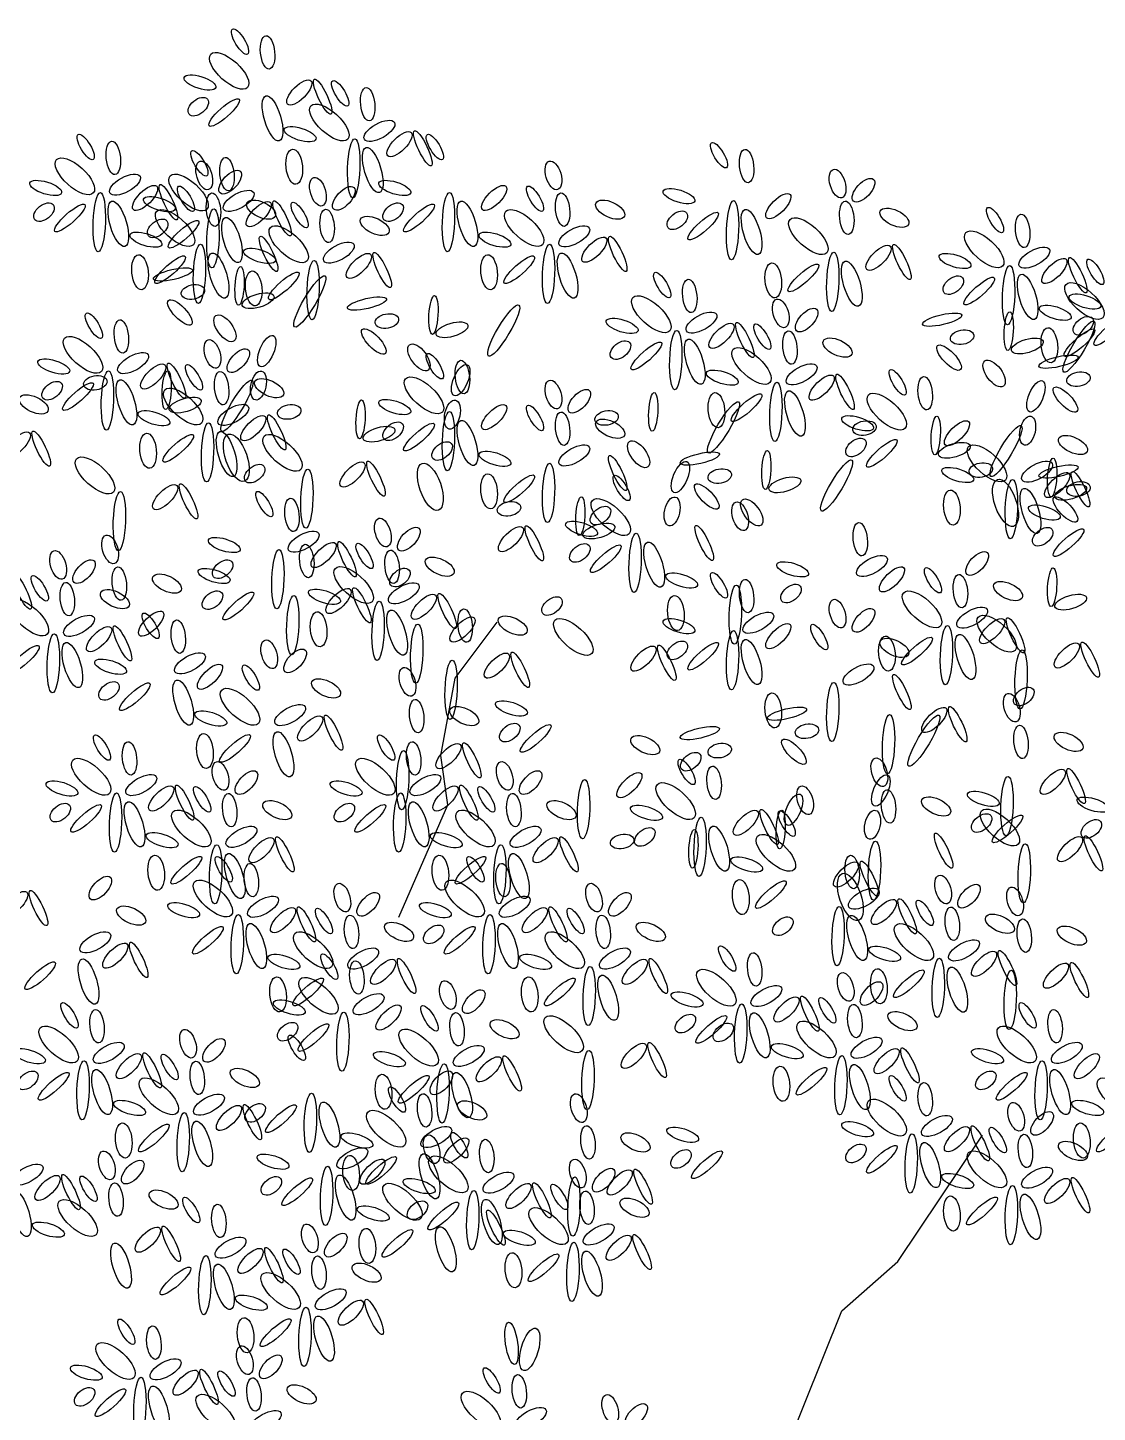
# Model space of a CAD drawing. Header units: millimetres. Extents: x -38686 to 870903, y -23218 to 232707.
# Drawn here: x 44350 to 45839, y 12632 to 14559 of the extents above; entities that cross this region are included whole.
import ezdxf

# ---------------------------------------------------------------- set-up
doc = ezdxf.new("R2010")
doc.units = ezdxf.units.MM
doc.header["$LTSCALE"] = 10
doc.layers.add('40 - Detail Outline', color=142, linetype='Continuous')

msp = doc.modelspace()

# ---------------------------------------------------------------- linework, layer by layer
at = {"layer": '40 - Detail Outline', "color": 250}
for points in [[(44866.718, 13320.953), (44935.22, 13477.45), (44925.434, 13545.918), (44945.006, 13653.51), (45003.721, 13731.758)], [(45101.581, 12411.313), (45297.301, 12499.343), (45404.947, 12577.591), (45483.235, 12773.213), (45561.522, 12841.68), (45678.954, 13017.74)]]:
    msp.add_lwpolyline(points, dxfattribs=at)
for centre, major_axis, ratio in [((44645.797, 14539.765), (-10.457, 17.42), 0.33333377), ((44684.14, 14524.668), (-2.324, 23.227), 0.42226374), ((44630.692, 14499.118), (-25.562, 23.227), 0.43068734), ((44590.025, 14482.859), (-22.077, 6.968), 0.36538082), ((44728.294, 14468.923), (16.267, 16.259), 0.40395977), ((44760.827, 14463.117), (-11.619, 24.388), 0.23152073), ((44785.228, 14467.762), (-10.457, 17.42), 0.33333377), ((44823.571, 14452.665), (-2.324, 23.227), 0.42226374), ((44587.701, 14449.18), (-12.781, -10.452), 0.60527555), ((44623.72, 14441.051), (20.915, 18.581), 0.24919164), ((44691.112, 14432.922), (-9.295, 31.356), 0.34975758), ((44770.123, 14427.115), (-25.562, 23.227), 0.43068734), ((44729.456, 14410.856), (-22.077, 6.968), 0.36538082), ((44839.838, 14415.502), (-20.915, -11.613), 0.43424884), ((44867.724, 14396.92), (16.267, 16.259), 0.40395977), ((44900.258, 14391.113), (-11.619, 24.388), 0.23152073), ((44431.094, 14392.937), (-10.457, 17.42), 0.33333377), ((44469.437, 14377.839), (-2.324, 23.227), 0.42226374), ((44804.056, 14363.346), (1.529, 41.232), 0.20500745), ((44917.001, 14392.937), (-10.457, 17.42), 0.33333377), ((45312.507, 14381.642), (-10.457, 17.42), 0.33333377), ((44415.989, 14352.29), (-25.562, 23.227), 0.43068734), ((44589.296, 14370.348), (-10.457, 17.42), 0.33333377), ((44627.64, 14355.25), (-2.324, 23.227), 0.42226374), ((44721.322, 14365.564), (-2.324, 24.388), 0.46691768), ((44830.543, 14360.919), (-9.295, 31.356), 0.34975758), ((45350.85, 14366.545), (-2.324, 23.227), 0.42226374), ((44574.191, 14329.701), (-25.562, 23.227), 0.43068734), ((44596.087, 14353.451), (-5.81, 19.743), 0.51100826), ((44632.107, 14344.16), (-13.943, -15.097), 0.48303608), ((45081.994, 14353.451), (-5.81, 19.743), 0.51100826), ((45477.5, 14342.156), (-5.81, 19.743), 0.51100826), ((44375.321, 14336.031), (-22.077, 6.968), 0.36538082), ((44485.704, 14340.676), (-20.915, -11.613), 0.43424884), ((44513.59, 14322.095), (16.267, 16.259), 0.40395977), ((44546.124, 14316.288), (-11.619, 24.388), 0.23152073), ((44570.525, 14320.933), (-10.457, 17.42), 0.33333377), ((44754.289, 14330.862), (-5.81, 19.743), 0.51100826), ((44790.309, 14321.571), (-13.943, -15.097), 0.48303608), ((44861.229, 14336.031), (-22.077, 6.968), 0.36538082), ((44999.498, 14322.095), (16.267, 16.259), 0.40395977), ((45056.432, 14320.933), (-10.457, 17.42), 0.33333377), ((45513.52, 14332.866), (-13.943, -15.097), 0.48303608), ((44449.922, 14288.521), (1.529, 41.232), 0.20500745), ((44533.524, 14313.442), (-22.077, 6.968), 0.36538082), ((44608.868, 14305.836), (-2.324, 23.227), 0.42226374), ((44643.907, 14318.087), (-20.915, -11.613), 0.43424884), ((44671.793, 14299.506), (16.267, 16.259), 0.40395977), ((44675.098, 14305.836), (-19.753, 9.291), 0.49064662), ((44704.327, 14293.699), (-11.619, 24.388), 0.23152073), ((44935.83, 14288.521), (1.529, 41.232), 0.20500745), ((45094.775, 14305.836), (-2.324, 23.227), 0.42226374), ((45161.005, 14305.836), (-19.753, 9.291), 0.49064662), ((45256.734, 14324.736), (-22.077, 6.968), 0.36538082), ((45395.003, 14310.8), (16.267, 16.259), 0.40395977), ((44372.998, 14302.352), (-12.781, -10.452), 0.60527555), ((44409.017, 14294.223), (20.915, 18.581), 0.24919164), ((44476.409, 14286.093), (-9.295, 31.356), 0.34975758), ((44555.42, 14280.286), (-25.562, 23.227), 0.43068734), ((44608.125, 14265.932), (1.529, 41.232), 0.20500745), ((44728.727, 14298.344), (-10.457, 17.42), 0.33333377), ((44767.071, 14283.247), (-2.324, 23.227), 0.42226374), ((44858.905, 14302.352), (-12.781, -10.452), 0.60527555), ((44894.924, 14294.223), (20.915, 18.581), 0.24919164), ((44962.316, 14286.093), (-9.295, 31.356), 0.34975758), ((45041.327, 14280.286), (-25.562, 23.227), 0.43068734), ((45254.411, 14291.057), (-12.781, -10.452), 0.60527555), ((45290.43, 14282.928), (20.915, 18.581), 0.24919164), ((45331.335, 14277.226), (1.529, 41.232), 0.20500745), ((45357.822, 14274.799), (-9.295, 31.356), 0.34975758), ((45490.281, 14294.541), (-2.324, 23.227), 0.42226374), ((45556.511, 14294.541), (-19.753, 9.291), 0.49064662), ((45696.712, 14291.286), (-10.457, 17.42), 0.33333377), ((44531.2, 14279.763), (-12.781, -10.452), 0.60527555), ((44567.22, 14271.634), (20.915, 18.581), 0.24919164), ((44634.611, 14263.504), (-9.295, 31.356), 0.34975758), ((44713.622, 14257.697), (-25.562, 23.227), 0.43068734), ((44833.3, 14283.247), (-19.753, 9.291), 0.49064662), ((45111.042, 14268.673), (-20.915, -11.613), 0.43424884), ((45436.833, 14268.992), (-25.562, 23.227), 0.43068734), ((45735.056, 14276.189), (-2.324, 23.227), 0.42226374), ((44514.752, 14264.028), (-22.077, 6.968), 0.36538082), ((44685.555, 14244.285), (-11.619, 24.388), 0.23152073), ((44783.337, 14246.084), (-20.915, -11.613), 0.43424884), ((45000.66, 14264.028), (-22.077, 6.968), 0.36538082), ((45138.928, 14250.092), (16.267, 16.259), 0.40395977), ((45171.462, 14244.285), (-11.619, 24.388), 0.23152073), ((45681.607, 14250.639), (-25.562, 23.227), 0.43068734), ((44506.619, 14218.735), (-2.324, 24.388), 0.46691768), ((44548.448, 14222.219), (20.915, 18.581), 0.24919164), ((44589.353, 14216.518), (1.529, 41.232), 0.20500745), ((44615.84, 14214.09), (-9.295, 31.356), 0.34975758), ((44672.955, 14241.439), (-22.077, 6.968), 0.36538082), ((44811.224, 14227.503), (16.267, 16.259), 0.40395977), ((44843.758, 14221.696), (-11.619, 24.388), 0.23152073), ((44992.526, 14218.735), (-2.324, 24.388), 0.46691768), ((45034.355, 14222.219), (20.915, 18.581), 0.24919164), ((45075.26, 14216.518), (1.529, 41.232), 0.20500745), ((45101.747, 14214.09), (-9.295, 31.356), 0.34975758), ((45470.766, 14205.223), (1.529, 41.232), 0.20500745), ((45534.434, 14238.797), (16.267, 16.259), 0.40395977), ((45566.968, 14232.99), (-11.619, 24.388), 0.23152073), ((45640.94, 14234.38), (-22.077, 6.968), 0.36538082), ((45751.323, 14239.026), (-20.915, -11.613), 0.43424884), ((44552.564, 14215.619), (-27.257, -6.303), 0.24919164), ((44645.164, 14199.725), (-1.472, -26.974), 0.23152073), ((44747.556, 14193.929), (1.529, 41.232), 0.20500745), ((45388.032, 14207.441), (-2.324, 24.388), 0.46691768), ((45429.861, 14210.925), (20.915, 18.581), 0.24919164), ((45497.253, 14202.795), (-9.295, 31.356), 0.34975758), ((45715.541, 14186.87), (1.529, 41.232), 0.20500745), ((45779.209, 14220.444), (16.267, 16.259), 0.40395977), ((45811.743, 14214.638), (-11.619, 24.388), 0.23152073), ((45836.143, 14219.283), (-10.457, 17.42), 0.33333377), ((44664.821, 14196.146), (-2.324, 24.388), 0.46691768), ((44706.65, 14199.63), (20.915, 18.581), 0.24919164), ((44742.92, 14178.056), (-21.079, -35.469), 0.20500745), ((45233.406, 14200.93), (-10.457, 17.42), 0.33333377), ((45271.749, 14185.833), (-2.324, 23.227), 0.42226374), ((45638.616, 14200.701), (-12.781, -10.452), 0.60527555), ((45674.636, 14192.572), (20.915, 18.581), 0.24919164), ((45742.028, 14184.443), (-9.295, 31.356), 0.34975758), ((45821.038, 14178.636), (-25.562, 23.227), 0.43068734), ((44580.298, 14191.24), (16.225, 3.059), 0.60527555), ((44670.949, 14179.054), (-22.065, -6.489), 0.40395977), ((44822.441, 14175.157), (-27.257, -6.303), 0.24919164), ((44915.04, 14159.264), (-1.472, -26.974), 0.23152073), ((45218.301, 14160.283), (-25.562, 23.227), 0.43068734), ((45821.743, 14177.908), (-22.077, 6.968), 0.36538082), ((44562.137, 14162.782), (16.048, -16.685), 0.36538082), ((45012.797, 14137.595), (-21.079, -35.469), 0.20500745), ((45288.016, 14148.67), (-20.915, -11.613), 0.43424884), ((45398.399, 14161.444), (-5.81, 19.743), 0.51100826), ((45434.419, 14152.154), (-13.943, -15.097), 0.48303608), ((45780.371, 14162.377), (-22.077, 6.968), 0.36538082), ((44442.394, 14144.458), (-10.457, 17.42), 0.33333377), ((44480.738, 14129.36), (-2.324, 23.227), 0.42226374), ((44624.883, 14140.678), (12.896, -17.612), 0.49064662), ((44850.175, 14150.778), (16.225, 3.059), 0.60527555), ((44940.826, 14138.593), (-22.065, -6.489), 0.40395977), ((45177.633, 14144.024), (-22.077, 6.968), 0.36538082), ((45315.902, 14130.088), (16.267, 16.259), 0.40395977), ((45348.436, 14124.282), (-11.619, 24.388), 0.23152073), ((45372.837, 14128.927), (-10.457, 17.42), 0.33333377), ((45623.075, 14152.679), (-27.257, -6.303), 0.24919164), ((45715.675, 14136.786), (-1.472, -26.974), 0.23152073), ((45813.431, 14115.116), (-21.079, -35.469), 0.20500745), ((45819.419, 14144.229), (-12.781, -10.452), 0.60527555), ((45855.439, 14136.1), (20.915, 18.581), 0.24919164), ((44427.289, 14103.811), (-25.562, 23.227), 0.43068734), ((44683.032, 14108.976), (-9.078, -21.505), 0.42226374), ((44832.013, 14122.321), (16.048, -16.685), 0.36538082), ((45252.234, 14096.514), (1.529, 41.232), 0.20500745), ((45278.721, 14094.087), (-9.295, 31.356), 0.34975758), ((45411.18, 14113.829), (-2.324, 23.227), 0.42226374), ((45477.41, 14113.829), (-19.753, 9.291), 0.49064662), ((45650.809, 14128.3), (16.225, 3.059), 0.60527555), ((45741.46, 14116.114), (-22.065, -6.489), 0.40395977), ((45772.238, 14117.085), (-2.324, 24.388), 0.46691768), ((45814.067, 14120.569), (20.915, 18.581), 0.24919164), ((44497.004, 14092.197), (-20.915, -11.613), 0.43424884), ((44607.387, 14104.972), (-5.81, 19.743), 0.51100826), ((44643.407, 14095.681), (-13.943, -15.097), 0.48303608), ((44894.759, 14100.217), (12.896, -17.612), 0.49064662), ((44917.001, 14087.985), (-10.457, 17.42), 0.33333377), ((45175.309, 14110.345), (-12.781, -10.452), 0.60527555), ((45211.329, 14102.216), (20.915, 18.581), 0.24919164), ((45357.732, 14088.28), (-25.562, 23.227), 0.43068734), ((45632.648, 14099.842), (16.048, -16.685), 0.36538082), ((44386.622, 14087.552), (-22.077, 6.968), 0.36538082), ((44524.891, 14073.616), (16.267, 16.259), 0.40395977), ((44557.425, 14067.809), (-11.619, 24.388), 0.23152073), ((44581.825, 14072.454), (-10.457, 17.42), 0.33333377), ((44952.909, 14068.515), (-9.078, -21.505), 0.42226374), ((44955.344, 14072.888), (-2.324, 23.227), 0.42226374), ((45427.447, 14076.667), (-20.915, -11.613), 0.43424884), ((45695.394, 14077.738), (12.896, -17.612), 0.49064662), ((45785.001, 14094.235), (-27.257, -6.303), 0.24919164), ((44444.433, 14064.729), (16.225, 3.059), 0.60527555), ((44461.223, 14040.042), (1.529, 41.232), 0.20500745), ((44487.709, 14037.614), (-9.295, 31.356), 0.34975758), ((44543.677, 14054.473), (-1.472, -26.974), 0.23152073), ((44620.168, 14057.357), (-2.324, 23.227), 0.42226374), ((44641.433, 14032.803), (-21.079, -35.469), 0.20500745), ((44671.462, 14061.052), (-4.349, -20.115), 0.51100826), ((44686.398, 14057.357), (-19.753, 9.291), 0.49064662), ((44901.896, 14047.338), (-25.562, 23.227), 0.43068734), ((45081.994, 14048.499), (-5.81, 19.743), 0.51100826), ((45317.064, 14072.021), (-22.077, 6.968), 0.36538082), ((45455.333, 14058.085), (16.267, 16.259), 0.40395977), ((45487.867, 14052.278), (-11.619, 24.388), 0.23152073), ((45561.11, 14065.396), (-10.457, 17.42), 0.33333377), ((45599.454, 14050.299), (-2.324, 23.227), 0.42226374), ((45753.543, 14046.036), (-9.078, -21.505), 0.42226374), ((45812.735, 14069.856), (16.225, 3.059), 0.60527555), ((44358.693, 14034.768), (-19.753, 9.291), 0.49064662), ((44384.298, 14053.873), (-12.781, -10.452), 0.60527555), ((44420.317, 14045.744), (20.915, 18.581), 0.24919164), ((44566.72, 14031.807), (-25.562, 23.227), 0.43068734), ((45118.014, 14039.209), (-13.943, -15.097), 0.48303608), ((45220.901, 14024.393), (-1.472, -26.974), 0.23152073), ((45308.931, 14026.729), (-2.324, 24.388), 0.46691768), ((45350.76, 14030.213), (20.915, 18.581), 0.24919164), ((45391.665, 14024.511), (1.529, 41.232), 0.20500745), ((45418.152, 14022.083), (-9.295, 31.356), 0.34975758), ((45546.005, 14024.749), (-25.562, 23.227), 0.43068734), ((45794.574, 14041.398), (16.048, -16.685), 0.36538082), ((44569.462, 14033.802), (-22.065, -6.489), 0.40395977), ((44636.435, 14020.194), (-20.915, -11.613), 0.43424884), ((44714.31, 14024.268), (16.225, 3.059), 0.60527555), ((44813.554, 14014.011), (-1.472, -26.974), 0.23152073), ((44861.229, 14031.079), (-22.077, 6.968), 0.36538082), ((44941.339, 14020.591), (-4.349, -20.115), 0.51100826), ((44999.498, 14017.143), (16.267, 16.259), 0.40395977), ((45056.432, 14015.982), (-10.457, 17.42), 0.33333377), ((45318.657, 14002.724), (-21.079, -35.469), 0.20500745), ((44526.053, 14015.549), (-22.077, 6.968), 0.36538082), ((44664.322, 14001.613), (16.267, 16.259), 0.40395977), ((44696.855, 13995.806), (-11.619, 24.388), 0.23152073), ((44858.905, 13997.4), (-12.781, -10.452), 0.60527555), ((44935.83, 13983.569), (1.529, 41.232), 0.20500745), ((44962.316, 13981.142), (-9.295, 31.356), 0.34975758), ((45094.775, 14000.884), (-2.324, 23.227), 0.42226374), ((45161.005, 14000.884), (-19.753, 9.291), 0.49064662), ((45156.035, 14015.908), (16.225, 3.059), 0.60527555), ((45505.338, 14008.49), (-22.077, 6.968), 0.36538082), ((45514.944, 14001.79), (16.225, 3.059), 0.60527555), ((45614.188, 13991.533), (-1.472, -26.974), 0.23152073), ((45643.607, 13994.554), (16.267, 16.259), 0.40395977), ((45741.973, 13998.113), (-4.349, -20.115), 0.51100826), ((44336.617, 13979.024), (16.267, 16.259), 0.40395977), ((44369.151, 13973.217), (-11.619, 24.388), 0.23152073), ((44517.919, 13970.256), (-2.324, 24.388), 0.46691768), ((44559.748, 13973.74), (20.915, 18.581), 0.24919164), ((44600.653, 13968.039), (1.529, 41.232), 0.20500745), ((44627.14, 13965.611), (-9.295, 31.356), 0.34975758), ((44640.703, 13960.572), (11.326, -32.629), 0.43068734), ((44704.876, 13967.364), (-25.562, 23.227), 0.43068734), ((44839.339, 13993.34), (-22.065, -6.489), 0.40395977), ((44894.924, 13989.271), (20.915, 18.581), 0.24919164), ((45711.944, 13969.864), (-21.079, -35.469), 0.20500745), ((45805.115, 13978.295), (-19.753, 9.291), 0.49064662), ((44927.057, 13969.862), (-12.781, -10.452), 0.60527555), ((45111.042, 13963.722), (-20.915, -11.613), 0.43424884), ((45200.62, 13965.346), (12.896, -17.612), 0.49064662), ((45503.014, 13974.811), (-12.781, -10.452), 0.60527555), ((45539.034, 13966.682), (20.915, 18.581), 0.24919164), ((45639.973, 13970.862), (-22.065, -6.489), 0.40395977), ((45685.436, 13952.746), (-25.562, 23.227), 0.43068734), ((44443.995, 13935.894), (-25.562, 23.227), 0.43068734), ((44802.477, 13937.169), (16.267, 16.259), 0.40395977), ((44835.011, 13931.362), (-11.619, 24.388), 0.23152073), ((44910.579, 13920.111), (11.326, -32.629), 0.43068734), ((45000.66, 13959.076), (-22.077, 6.968), 0.36538082), ((45171.462, 13939.333), (-11.619, 24.388), 0.23152073), ((45258.769, 13933.644), (-9.078, -21.505), 0.42226374), ((45285.729, 13959.364), (-27.257, -6.303), 0.24919164), ((45378.329, 13943.471), (-1.472, -26.974), 0.23152073), ((45476.085, 13921.802), (-21.079, -35.469), 0.20500745), ((45676.87, 13943.346), (16.225, 3.059), 0.60527555), ((45755.152, 13941.133), (-20.915, -11.613), 0.43424884), ((45776.114, 13933.089), (-1.472, -26.974), 0.23152073), ((44666.176, 13938.392), (-12.781, -10.452), 0.60527555), ((44738.809, 13903.595), (1.529, 41.232), 0.20500745), ((44992.526, 13913.784), (-2.324, 24.388), 0.46691768), ((45034.355, 13917.268), (20.915, 18.581), 0.24919164), ((45075.26, 13911.566), (1.529, 41.232), 0.20500745), ((45176.905, 13918.568), (-10.457, 17.42), 0.33333377), ((45313.463, 13934.985), (16.225, 3.059), 0.60527555), ((45404.114, 13922.8), (-22.065, -6.489), 0.40395977), ((45644.769, 13936.487), (-22.077, 6.968), 0.36538082), ((45785.001, 13941.382), (-27.257, -6.303), 0.24919164), ((45783.038, 13922.551), (16.267, 16.259), 0.40395977), ((45815.572, 13916.744), (-11.619, 24.388), 0.23152073), ((44541.597, 13905.699), (16.267, 16.259), 0.40395977), ((44574.131, 13899.893), (-11.619, 24.388), 0.23152073), ((44679.697, 13895.979), (-10.457, 17.42), 0.33333377), ((45295.302, 13906.528), (16.048, -16.685), 0.36538082), ((45636.636, 13891.195), (-2.324, 24.388), 0.46691768), ((45711.214, 13897.632), (11.326, -32.629), 0.43068734), ((45719.37, 13888.977), (1.529, 41.232), 0.20500745), ((45745.856, 13886.549), (-9.295, 31.356), 0.34975758), ((45801.899, 13912.418), (-22.065, -6.489), 0.40395977), ((45812.735, 13917.003), (16.225, 3.059), 0.60527555), ((44477.929, 13872.125), (1.529, 41.232), 0.20500745), ((44718.041, 13880.881), (-2.324, 23.227), 0.42226374), ((45020.17, 13889.397), (16.225, 3.059), 0.60527555), ((45119.414, 13879.141), (-1.472, -26.974), 0.23152073), ((45161.8, 13877.921), (-25.562, 23.227), 0.43068734), ((45247.199, 13885.72), (-4.349, -20.115), 0.51100826), ((45341.898, 13879.082), (-5.81, 19.743), 0.51100826), ((45358.048, 13884.424), (12.896, -17.612), 0.49064662), ((45765.242, 13884.251), (-22.077, 6.968), 0.36538082), ((45794.574, 13888.545), (16.048, -16.685), 0.36538082), ((44844.691, 13856.493), (-5.81, 19.743), 0.51100826), ((45147.456, 13879.948), (-12.781, -10.452), 0.60527555), ((44734.308, 13843.718), (-20.915, -11.613), 0.43424884), ((44880.71, 13847.202), (-13.943, -15.097), 0.48303608), ((45022.877, 13847.255), (16.267, 16.259), 0.40395977), ((45055.411, 13841.449), (-11.619, 24.388), 0.23152073), ((45121.132, 13861.662), (-22.077, 6.968), 0.36538082), ((45145.199, 13858.47), (-22.065, -6.489), 0.40395977), ((45291.935, 13841.919), (-11.619, 24.388), 0.23152073), ((45509.053, 13846.998), (-2.324, 23.227), 0.42226374), ((45762.918, 13850.572), (-12.781, -10.452), 0.60527555), ((45798.938, 13842.443), (20.915, 18.581), 0.24919164), ((44465.085, 13832.949), (-5.81, 19.743), 0.51100826), ((44623.925, 13839.073), (-22.077, 6.968), 0.36538082), ((44738.747, 13816.804), (-2.324, 23.227), 0.42226374), ((44762.194, 13825.137), (16.267, 16.259), 0.40395977), ((44794.728, 13819.33), (-11.619, 24.388), 0.23152073), ((44819.128, 13823.975), (-10.457, 17.42), 0.33333377), ((45118.809, 13827.983), (-12.781, -10.452), 0.60527555), ((45154.828, 13819.854), (20.915, 18.581), 0.24919164), ((45195.733, 13814.152), (1.529, 41.232), 0.20500745), ((45222.22, 13811.724), (-9.295, 31.356), 0.34975758), ((44392.684, 13811.315), (-5.81, 19.743), 0.51100826), ((44428.704, 13802.024), (-13.943, -15.097), 0.48303608), ((44621.601, 13805.394), (-12.781, -10.452), 0.60527555), ((44698.526, 13791.563), (1.529, 41.232), 0.20500745), ((44857.472, 13808.878), (-2.324, 23.227), 0.42226374), ((44923.702, 13808.878), (-19.753, 9.291), 0.49064662), ((45525.32, 13809.835), (-20.915, -11.613), 0.43424884), ((45671.722, 13813.319), (-13.943, -15.097), 0.48303608), ((44342.721, 13774.152), (-11.619, 24.388), 0.23152073), ((44477.866, 13785.334), (-2.324, 23.227), 0.42226374), ((44544.096, 13785.334), (-19.753, 9.291), 0.49064662), ((44609.767, 13795.961), (-22.077, 6.968), 0.36538082), ((44804.023, 13783.328), (-25.562, 23.227), 0.43068734), ((44868.324, 13793.752), (-12.781, -10.452), 0.60527555), ((45260.563, 13789.659), (-22.077, 6.968), 0.36538082), ((45312.507, 13783.034), (-10.457, 17.42), 0.33333377), ((45414.937, 13805.189), (-22.077, 6.968), 0.36538082), ((45553.206, 13791.253), (16.267, 16.259), 0.40395977), ((45610.14, 13790.092), (-10.457, 17.42), 0.33333377), ((45776.114, 13780.236), (-1.472, -26.974), 0.23152073), ((44367.122, 13778.797), (-10.457, 17.42), 0.33333377), ((44405.465, 13763.7), (-2.324, 23.227), 0.42226374), ((44782.9, 13761.059), (16.267, 16.259), 0.40395977), ((44815.434, 13755.253), (-11.619, 24.388), 0.23152073), ((44873.739, 13771.715), (-20.915, -11.613), 0.43424884), ((45335.164, 13742.149), (1.529, 41.232), 0.20500745), ((45350.85, 13767.936), (-2.324, 23.227), 0.42226374), ((45412.613, 13771.51), (-12.781, -10.452), 0.60527555), ((45648.484, 13774.994), (-2.324, 23.227), 0.42226374), ((45714.713, 13774.994), (-19.753, 9.291), 0.49064662), ((44352.017, 13738.15), (-25.562, 23.227), 0.43068734), ((44471.695, 13763.7), (-19.753, 9.291), 0.49064662), ((44607.443, 13762.282), (-12.781, -10.452), 0.60527555), ((44643.463, 13754.153), (20.915, 18.581), 0.24919164), ((44719.232, 13727.486), (1.529, 41.232), 0.20500745), ((44763.356, 13767.07), (-22.077, 6.968), 0.36538082), ((44837.957, 13719.56), (1.529, 41.232), 0.20500745), ((44901.625, 13753.134), (16.267, 16.259), 0.40395977), ((44934.159, 13747.327), (-11.619, 24.388), 0.23152073), ((45079.987, 13754.069), (-12.781, -10.452), 0.60527555), ((45252.43, 13744.366), (-2.324, 24.388), 0.46691768), ((45477.5, 13743.548), (-5.81, 19.743), 0.51100826), ((45595.035, 13749.445), (-25.562, 23.227), 0.43068734), ((45801.899, 13759.564), (-22.065, -6.489), 0.40395977), ((44421.732, 13726.537), (-20.915, -11.613), 0.43424884), ((44522.019, 13729.59), (16.267, 16.259), 0.40395977), ((44521.495, 13726.561), (-10.457, 17.42), 0.33333377), ((44755.223, 13721.777), (-2.324, 24.388), 0.46691768), ((44864.443, 13717.132), (-9.295, 31.356), 0.34975758), ((44955.408, 13721.376), (16.267, 16.259), 0.40395977), ((44959.146, 13726.89), (-2.324, 23.227), 0.42226374), ((45025.376, 13726.89), (-19.753, 9.291), 0.49064662), ((45367.117, 13730.773), (-20.915, -11.613), 0.43424884), ((45513.52, 13734.257), (-13.943, -15.097), 0.48303608), ((45664.75, 13737.831), (-20.915, -11.613), 0.43424884), ((45698.922, 13715.605), (-25.562, 23.227), 0.43068734), ((44449.618, 13707.956), (16.267, 16.259), 0.40395977), ((44482.152, 13702.149), (-11.619, 24.388), 0.23152073), ((44559.839, 13711.464), (-2.324, 23.227), 0.42226374), ((44891.74, 13687.802), (1.529, 41.232), 0.20500745), ((45109.691, 13711.11), (-25.562, 23.227), 0.43068734), ((45256.734, 13726.128), (-22.077, 6.968), 0.36538082), ((45395.003, 13712.192), (16.267, 16.259), 0.40395977), ((45451.938, 13711.03), (-10.457, 17.42), 0.33333377), ((45628.969, 13685.676), (1.529, 41.232), 0.20500745), ((45692.637, 13719.25), (16.267, 16.259), 0.40395977), ((45725.171, 13713.443), (-11.619, 24.388), 0.23152073), ((44385.95, 13674.382), (1.529, 41.232), 0.20500745), ((44412.437, 13671.954), (-9.295, 31.356), 0.34975758), ((44686.488, 13687.075), (-5.81, 19.743), 0.51100826), ((45254.411, 13692.449), (-12.781, -10.452), 0.60527555), ((45290.43, 13684.32), (20.915, 18.581), 0.24919164), ((45331.335, 13678.618), (1.529, 41.232), 0.20500745), ((45357.822, 13676.19), (-9.295, 31.356), 0.34975758), ((45546.234, 13687.894), (-2.324, 24.388), 0.46691768), ((45556.511, 13695.933), (-19.753, 9.291), 0.49064662), ((45588.063, 13691.378), (20.915, 18.581), 0.24919164), ((45655.455, 13683.248), (-9.295, 31.356), 0.34975758), ((45796.523, 13685.41), (16.267, 16.259), 0.40395977), ((45829.057, 13679.604), (-11.619, 24.388), 0.23152073), ((44345.045, 13680.083), (20.915, 18.581), 0.24919164), ((44576.106, 13674.301), (-20.915, -11.613), 0.43424884), ((44722.508, 13677.785), (-13.943, -15.097), 0.48303608), ((45003.299, 13671.146), (16.267, 16.259), 0.40395977), ((45035.833, 13665.339), (-11.619, 24.388), 0.23152073), ((45207.293, 13680.915), (16.267, 16.259), 0.40395977), ((45239.827, 13675.108), (-11.619, 24.388), 0.23152073), ((45732.855, 13651.837), (1.529, 41.232), 0.20500745), ((44465.723, 13669.655), (-22.077, 6.968), 0.36538082), ((44603.992, 13655.719), (16.267, 16.259), 0.40395977), ((44660.926, 13654.558), (-10.457, 17.42), 0.33333377), ((44878.896, 13648.626), (-5.81, 19.743), 0.51100826), ((44939.631, 13637.572), (1.529, 41.232), 0.20500745), ((45506.548, 13658.77), (-20.915, -11.613), 0.43424884), ((44463.399, 13635.976), (-12.781, -10.452), 0.60527555), ((44499.419, 13627.847), (20.915, 18.581), 0.24919164), ((44566.81, 13619.718), (-9.295, 31.356), 0.34975758), ((44765.499, 13639.46), (-19.753, 9.291), 0.49064662), ((45470.766, 13606.615), (1.529, 41.232), 0.20500745), ((45566.968, 13634.382), (-11.619, 24.388), 0.23152073), ((44645.821, 13613.911), (-25.562, 23.227), 0.43068734), ((45388.032, 13608.832), (-2.324, 24.388), 0.46691768), ((45720.012, 13612.66), (-5.81, 19.743), 0.51100826), ((45736.687, 13628.189), (-12.781, -10.452), 0.60527555), ((44605.154, 13597.652), (-22.077, 6.968), 0.36538082), ((44715.536, 13602.297), (-20.915, -11.613), 0.43424884), ((44891.677, 13601.011), (-2.324, 23.227), 0.42226374), ((44957.907, 13601.011), (-19.753, 9.291), 0.49064662), ((45023.578, 13611.638), (-22.077, 6.968), 0.36538082), ((45407.174, 13604.205), (-27.257, -6.303), 0.24919164), ((45612.108, 13595.497), (16.267, 16.259), 0.40395977), ((45644.642, 13589.69), (-11.619, 24.388), 0.23152073), ((44743.423, 13583.716), (16.267, 16.259), 0.40395977), ((44775.957, 13577.909), (-11.619, 24.388), 0.23152073), ((45021.254, 13577.959), (-12.781, -10.452), 0.60527555), ((45057.274, 13569.83), (20.915, 18.581), 0.24919164), ((45285.729, 13577.231), (-27.257, -6.303), 0.24919164), ((45434.908, 13579.826), (16.225, 3.059), 0.60527555), ((45548.44, 13561.923), (1.529, 41.232), 0.20500745), ((45597.53, 13566.642), (-21.079, -35.469), 0.20500745), ((45732.793, 13565.045), (-2.324, 23.227), 0.42226374), ((44453.694, 13557.144), (-10.457, 17.42), 0.33333377), ((44597.02, 13552.36), (-2.324, 24.388), 0.46691768), ((44638.849, 13555.844), (20.915, 18.581), 0.24919164), ((44706.241, 13547.714), (-9.295, 31.356), 0.34975758), ((44849.2, 13557.144), (-10.457, 17.42), 0.33333377), ((45209.792, 13560.549), (-19.753, 9.291), 0.49064662), ((45416.746, 13551.368), (16.048, -16.685), 0.36538082), ((45799.022, 13565.045), (-19.753, 9.291), 0.49064662), ((44492.038, 13542.046), (-2.324, 23.227), 0.42226374), ((44872.162, 13511.692), (1.529, 41.232), 0.20500745), ((44887.543, 13542.046), (-2.324, 23.227), 0.42226374), ((44935.83, 13545.266), (16.267, 16.259), 0.40395977), ((44968.364, 13539.46), (-11.619, 24.388), 0.23152073), ((45273.139, 13537.498), (-12.781, -10.452), 0.60527555), ((45313.463, 13552.852), (16.225, 3.059), 0.60527555), ((44438.589, 13516.497), (-25.562, 23.227), 0.43068734), ((44618.687, 13517.658), (-5.81, 19.743), 0.51100826), ((44834.095, 13516.497), (-25.562, 23.227), 0.43068734), ((45014.193, 13517.658), (-5.81, 19.743), 0.51100826), ((45267.306, 13523.26), (-10.457, 17.42), 0.33333377), ((45305.65, 13508.163), (-2.324, 23.227), 0.42226374), ((45535.596, 13522.746), (-5.81, 19.743), 0.51100826), ((45776.946, 13509.301), (16.267, 16.259), 0.40395977), ((45809.48, 13503.494), (-11.619, 24.388), 0.23152073), ((44397.922, 13500.238), (-22.077, 6.968), 0.36538082), ((44508.305, 13504.883), (-20.915, -11.613), 0.43424884), ((44654.707, 13508.367), (-13.943, -15.097), 0.48303608), ((44793.428, 13500.238), (-22.077, 6.968), 0.36538082), ((44903.81, 13504.883), (-20.915, -11.613), 0.43424884), ((45050.213, 13508.367), (-13.943, -15.097), 0.48303608), ((45124.047, 13471.231), (1.529, 41.232), 0.20500745), ((45187.715, 13504.805), (16.267, 16.259), 0.40395977), ((45252.201, 13482.613), (-25.562, 23.227), 0.43068734), ((45537.642, 13497.562), (-9.078, -21.505), 0.42226374), ((45713.278, 13475.727), (1.529, 41.232), 0.20500745), ((44472.523, 13452.728), (1.529, 41.232), 0.20500745), ((44536.191, 13486.302), (16.267, 16.259), 0.40395977), ((44568.725, 13480.495), (-11.619, 24.388), 0.23152073), ((44593.125, 13485.14), (-10.457, 17.42), 0.33333377), ((44631.469, 13470.043), (-2.324, 23.227), 0.42226374), ((44868.029, 13452.728), (1.529, 41.232), 0.20500745), ((44931.697, 13486.302), (16.267, 16.259), 0.40395977), ((44964.23, 13480.495), (-11.619, 24.388), 0.23152073), ((44988.631, 13485.14), (-10.457, 17.42), 0.33333377), ((45026.974, 13470.043), (-2.324, 23.227), 0.42226374), ((45416.197, 13470.588), (-9.078, -21.505), 0.42226374), ((45432.299, 13483.774), (-5.81, 19.743), 0.51100826), ((45548.377, 13475.131), (-2.324, 23.227), 0.42226374), ((45680.278, 13485.758), (-22.077, 6.968), 0.36538082), ((44395.598, 13466.559), (-12.781, -10.452), 0.60527555), ((44431.618, 13458.429), (20.915, 18.581), 0.24919164), ((44499.009, 13450.3), (-9.295, 31.356), 0.34975758), ((44578.02, 13444.493), (-25.562, 23.227), 0.43068734), ((44697.698, 13470.043), (-19.753, 9.291), 0.49064662), ((44791.104, 13466.559), (-12.781, -10.452), 0.60527555), ((44827.123, 13458.429), (20.915, 18.581), 0.24919164), ((44894.515, 13450.3), (-9.295, 31.356), 0.34975758), ((44973.526, 13444.493), (-25.562, 23.227), 0.43068734), ((45093.204, 13470.043), (-19.753, 9.291), 0.49064662), ((45211.534, 13466.354), (-22.077, 6.968), 0.36538082), ((45349.803, 13452.418), (16.267, 16.259), 0.40395977), ((45382.337, 13446.611), (-11.619, 24.388), 0.23152073), ((45614.607, 13475.131), (-19.753, 9.291), 0.49064662), ((45703.42, 13445.864), (-25.562, 23.227), 0.43068734), ((45833.043, 13477.649), (-22.077, 6.968), 0.36538082), ((45286.135, 13418.844), (1.529, 41.232), 0.20500745), ((45398.286, 13443.059), (-1.472, -26.974), 0.23152073), ((45406.737, 13451.257), (-10.457, 17.42), 0.33333377), ((45526.072, 13449.638), (-4.349, -20.115), 0.51100826), ((45677.954, 13452.08), (-12.781, -10.452), 0.60527555), ((45713.974, 13443.95), (20.915, 18.581), 0.24919164), ((45830.719, 13443.97), (-12.781, -10.452), 0.60527555), ((44537.353, 13428.235), (-22.077, 6.968), 0.36538082), ((44647.735, 13432.88), (-20.915, -11.613), 0.43424884), ((44675.622, 13414.298), (16.267, 16.259), 0.40395977), ((44708.156, 13408.492), (-11.619, 24.388), 0.23152073), ((44932.859, 13428.235), (-22.077, 6.968), 0.36538082), ((45043.241, 13432.88), (-20.915, -11.613), 0.43424884), ((45071.127, 13414.298), (16.267, 16.259), 0.40395977), ((45103.661, 13408.492), (-11.619, 24.388), 0.23152073), ((45177.598, 13426.341), (16.225, 3.059), 0.60527555), ((45209.21, 13432.675), (-12.781, -10.452), 0.60527555), ((45276.842, 13416.085), (-1.472, -26.974), 0.23152073), ((45312.621, 13416.417), (-9.295, 31.356), 0.34975758), ((45391.632, 13410.61), (-25.562, 23.227), 0.43068734), ((45625.064, 13413.58), (-11.619, 24.388), 0.23152073), ((45801.021, 13415.669), (16.267, 16.259), 0.40395977), ((45833.555, 13409.862), (-11.619, 24.388), 0.23152073), ((44611.954, 13380.725), (1.529, 41.232), 0.20500745), ((45007.459, 13380.725), (1.529, 41.232), 0.20500745), ((45528.862, 13385.813), (1.529, 41.232), 0.20500745), ((45737.353, 13382.095), (1.529, 41.232), 0.20500745), ((44529.219, 13382.942), (-2.324, 24.388), 0.46691768), ((44571.048, 13386.426), (20.915, 18.581), 0.24919164), ((44623.197, 13387.726), (-10.457, 17.42), 0.33333377), ((44638.44, 13378.297), (-9.295, 31.356), 0.34975758), ((44661.54, 13372.629), (-2.324, 23.227), 0.42226374), ((44924.725, 13382.942), (-2.324, 24.388), 0.46691768), ((44966.554, 13386.426), (20.915, 18.581), 0.24919164), ((44973.502, 13387.726), (-10.457, 17.42), 0.33333377), ((45011.845, 13372.629), (-2.324, 23.227), 0.42226374), ((45033.946, 13378.297), (-9.295, 31.356), 0.34975758), ((45350.965, 13394.351), (-22.077, 6.968), 0.36538082), ((45489.234, 13380.415), (16.267, 16.259), 0.40395977), ((45497.752, 13383.923), (-2.324, 23.227), 0.42226374), ((45521.768, 13374.608), (-11.619, 24.388), 0.23152073), ((44451.304, 13361.539), (-13.943, -15.097), 0.48303608), ((44608.092, 13347.079), (-25.562, 23.227), 0.43068734), ((44958.397, 13347.079), (-25.562, 23.227), 0.43068734), ((45495.312, 13349.158), (11.326, -32.629), 0.43068734), ((45624.402, 13359.535), (-5.81, 19.743), 0.51100826), ((44332.788, 13339.473), (16.267, 16.259), 0.40395977), ((44365.322, 13333.666), (-11.619, 24.388), 0.23152073), ((44788.19, 13348.24), (-5.81, 19.743), 0.51100826), ((44824.21, 13338.95), (-13.943, -15.097), 0.48303608), ((45138.495, 13348.24), (-5.81, 19.743), 0.51100826), ((45174.515, 13338.95), (-13.943, -15.097), 0.48303608), ((45342.831, 13349.059), (-2.324, 24.388), 0.46691768), ((45384.66, 13352.543), (20.915, 18.581), 0.24919164), ((45514.019, 13346.76), (-20.915, -11.613), 0.43424884), ((45660.422, 13350.244), (-13.943, -15.097), 0.48303608), ((45724.51, 13342.919), (-5.81, 19.743), 0.51100826), ((44494.295, 13323.214), (-19.753, 9.291), 0.49064662), ((44567.424, 13330.82), (-22.077, 6.968), 0.36538082), ((44677.807, 13335.466), (-20.915, -11.613), 0.43424884), ((44705.693, 13316.884), (16.267, 16.259), 0.40395977), ((44738.227, 13311.077), (-11.619, 24.388), 0.23152073), ((44917.729, 13330.82), (-22.077, 6.968), 0.36538082), ((45028.112, 13335.466), (-20.915, -11.613), 0.43424884), ((45055.998, 13316.884), (16.267, 16.259), 0.40395977), ((45088.532, 13311.077), (-11.619, 24.388), 0.23152073), ((45541.906, 13328.179), (16.267, 16.259), 0.40395977), ((45574.439, 13322.372), (-11.619, 24.388), 0.23152073), ((45598.84, 13327.017), (-10.457, 17.42), 0.33333377), ((44642.025, 13283.31), (1.529, 41.232), 0.20500745), ((44762.628, 13315.723), (-10.457, 17.42), 0.33333377), ((44800.971, 13300.625), (-2.324, 23.227), 0.42226374), ((44992.33, 13283.31), (1.529, 41.232), 0.20500745), ((45112.933, 13315.723), (-10.457, 17.42), 0.33333377), ((45151.276, 13300.625), (-2.324, 23.227), 0.42226374), ((45401.313, 13308.436), (-12.781, -10.452), 0.60527555), ((45478.238, 13294.605), (1.529, 41.232), 0.20500745), ((45504.724, 13292.177), (-9.295, 31.356), 0.34975758), ((45637.183, 13311.92), (-2.324, 23.227), 0.42226374), ((45703.413, 13311.92), (-19.753, 9.291), 0.49064662), ((45737.291, 13295.304), (-2.324, 23.227), 0.42226374), ((44444.332, 13286.051), (-20.915, -11.613), 0.43424884), ((44601.12, 13289.012), (20.915, 18.581), 0.24919164), ((44668.512, 13280.883), (-9.295, 31.356), 0.34975758), ((44747.523, 13275.076), (-25.562, 23.227), 0.43068734), ((44867.201, 13300.625), (-19.753, 9.291), 0.49064662), ((44915.406, 13297.141), (-12.781, -10.452), 0.60527555), ((44951.425, 13289.012), (20.915, 18.581), 0.24919164), ((45018.817, 13280.883), (-9.295, 31.356), 0.34975758), ((45097.828, 13275.076), (-25.562, 23.227), 0.43068734), ((45217.506, 13300.625), (-19.753, 9.291), 0.49064662), ((45583.735, 13286.37), (-25.562, 23.227), 0.43068734), ((45803.52, 13295.304), (-19.753, 9.291), 0.49064662), ((44472.219, 13267.47), (16.267, 16.259), 0.40395977), ((44504.753, 13261.663), (-11.619, 24.388), 0.23152073), ((44817.238, 13263.462), (-20.915, -11.613), 0.43424884), ((45167.543, 13263.462), (-20.915, -11.613), 0.43424884), ((45323.807, 13263.487), (-10.457, 17.42), 0.33333377), ((45543.068, 13270.112), (-22.077, 6.968), 0.36538082), ((45653.45, 13274.757), (-20.915, -11.613), 0.43424884), ((44367.645, 13239.598), (20.915, 18.581), 0.24919164), ((44435.037, 13231.468), (-9.295, 31.356), 0.34975758), ((44706.855, 13258.817), (-22.077, 6.968), 0.36538082), ((44770.099, 13252.192), (-10.457, 17.42), 0.33333377), ((44808.442, 13237.095), (-2.324, 23.227), 0.42226374), ((44845.124, 13244.881), (16.267, 16.259), 0.40395977), ((44877.658, 13239.074), (-11.619, 24.388), 0.23152073), ((45057.16, 13258.817), (-22.077, 6.968), 0.36538082), ((45195.429, 13244.881), (16.267, 16.259), 0.40395977), ((45227.963, 13239.074), (-11.619, 24.388), 0.23152073), ((45362.15, 13248.389), (-2.324, 23.227), 0.42226374), ((45617.668, 13222.602), (1.529, 41.232), 0.20500745), ((45681.336, 13256.175), (16.267, 16.259), 0.40395977), ((45713.87, 13250.369), (-11.619, 24.388), 0.23152073), ((45781.444, 13239.559), (16.267, 16.259), 0.40395977), ((45813.978, 13233.753), (-11.619, 24.388), 0.23152073), ((44754.994, 13211.545), (-25.562, 23.227), 0.43068734), ((45131.761, 13211.307), (1.529, 41.232), 0.20500745), ((45158.248, 13208.879), (-9.295, 31.356), 0.34975758), ((45308.702, 13222.84), (-25.562, 23.227), 0.43068734), ((45488.8, 13224.001), (-5.81, 19.743), 0.51100826), ((45534.934, 13224.819), (-2.324, 24.388), 0.46691768), ((45576.763, 13228.303), (20.915, 18.581), 0.24919164), ((45644.155, 13220.174), (-9.295, 31.356), 0.34975758), ((45717.776, 13205.986), (1.529, 41.232), 0.20500745), ((44698.722, 13213.525), (-2.324, 24.388), 0.46691768), ((44740.551, 13217.009), (20.915, 18.581), 0.24919164), ((44935.092, 13212.706), (-5.81, 19.743), 0.51100826), ((44971.112, 13203.416), (-13.943, -15.097), 0.48303608), ((45049.027, 13213.525), (-2.324, 24.388), 0.46691768), ((45090.856, 13217.009), (20.915, 18.581), 0.24919164), ((45378.417, 13211.226), (-20.915, -11.613), 0.43424884), ((45524.82, 13214.71), (-13.943, -15.097), 0.48303608), ((44408.494, 13184.425), (-10.457, 17.42), 0.33333377), ((44714.326, 13195.286), (-22.077, 6.968), 0.36538082), ((44824.709, 13199.932), (-20.915, -11.613), 0.43424884), ((45268.035, 13206.581), (-22.077, 6.968), 0.36538082), ((45406.304, 13192.645), (16.267, 16.259), 0.40395977), ((45438.838, 13186.838), (-11.619, 24.388), 0.23152073), ((45463.238, 13191.483), (-10.457, 17.42), 0.33333377), ((45741.913, 13184.425), (-10.457, 17.42), 0.33333377), ((44446.837, 13169.328), (-2.324, 23.227), 0.42226374), ((44788.927, 13147.776), (1.529, 41.232), 0.20500745), ((44852.595, 13181.35), (16.267, 16.259), 0.40395977), ((44909.53, 13180.189), (-10.457, 17.42), 0.33333377), ((44947.873, 13165.091), (-2.324, 23.227), 0.42226374), ((45096.197, 13158.14), (-25.562, 23.227), 0.43068734), ((45265.711, 13172.902), (-12.781, -10.452), 0.60527555), ((45301.73, 13164.772), (20.915, 18.581), 0.24919164), ((45342.636, 13159.071), (1.529, 41.232), 0.20500745), ((45369.122, 13156.643), (-9.295, 31.356), 0.34975758), ((45501.581, 13176.386), (-2.324, 23.227), 0.42226374), ((45567.811, 13176.386), (-19.753, 9.291), 0.49064662), ((45780.257, 13169.328), (-2.324, 23.227), 0.42226374), ((44393.388, 13143.778), (-25.562, 23.227), 0.43068734), ((44573.487, 13144.939), (-5.81, 19.743), 0.51100826), ((44712.003, 13161.607), (-12.781, -10.452), 0.60527555), ((44748.022, 13153.478), (20.915, 18.581), 0.24919164), ((44894.425, 13139.542), (-25.562, 23.227), 0.43068734), ((45014.103, 13165.091), (-19.753, 9.291), 0.49064662), ((45318.378, 13160.637), (-12.781, -10.452), 0.60527555), ((45448.133, 13150.836), (-25.562, 23.227), 0.43068734), ((45726.808, 13143.778), (-25.562, 23.227), 0.43068734), ((44463.104, 13132.165), (-20.915, -11.613), 0.43424884), ((44609.506, 13135.649), (-13.943, -15.097), 0.48303608), ((44724.898, 13139.247), (-10.457, 17.42), 0.33333377), ((44964.14, 13127.928), (-20.915, -11.613), 0.43424884), ((45193.799, 13127.945), (16.267, 16.259), 0.40395977), ((45226.333, 13122.138), (-11.619, 24.388), 0.23152073), ((45407.466, 13134.578), (-22.077, 6.968), 0.36538082), ((45517.848, 13139.223), (-20.915, -11.613), 0.43424884), ((45796.524, 13132.165), (-20.915, -11.613), 0.43424884), ((44352.721, 13127.519), (-22.077, 6.968), 0.36538082), ((44490.99, 13113.583), (16.267, 16.259), 0.40395977), ((44523.524, 13107.776), (-11.619, 24.388), 0.23152073), ((44547.924, 13112.422), (-10.457, 17.42), 0.33333377), ((44853.757, 13123.283), (-22.077, 6.968), 0.36538082), ((44992.026, 13109.347), (16.267, 16.259), 0.40395977), ((45024.56, 13103.54), (-11.619, 24.388), 0.23152073), ((45130.131, 13094.371), (1.529, 41.232), 0.20500745), ((45482.066, 13087.068), (1.529, 41.232), 0.20500745), ((45545.734, 13120.641), (16.267, 16.259), 0.40395977), ((45578.268, 13114.835), (-11.619, 24.388), 0.23152073), ((45686.141, 13127.519), (-22.077, 6.968), 0.36538082), ((45824.41, 13113.583), (16.267, 16.259), 0.40395977), ((44350.397, 13093.84), (-12.781, -10.452), 0.60527555), ((44386.417, 13085.711), (20.915, 18.581), 0.24919164), ((44427.322, 13080.009), (1.529, 41.232), 0.20500745), ((44453.809, 13077.582), (-9.295, 31.356), 0.34975758), ((44586.268, 13097.324), (-2.324, 23.227), 0.42226374), ((44652.498, 13097.324), (-19.753, 9.291), 0.49064662), ((44925.911, 13090.471), (-13.943, -15.097), 0.48303608), ((44928.358, 13075.773), (1.529, 41.232), 0.20500745), ((44954.845, 13073.345), (-9.295, 31.356), 0.34975758), ((45399.332, 13089.285), (-2.324, 24.388), 0.46691768), ((45441.161, 13092.769), (20.915, 18.581), 0.24919164), ((45508.553, 13084.64), (-9.295, 31.356), 0.34975758), ((45683.817, 13093.84), (-12.781, -10.452), 0.60527555), ((45719.837, 13085.711), (20.915, 18.581), 0.24919164), ((45760.742, 13080.009), (1.529, 41.232), 0.20500745), ((45787.228, 13077.582), (-9.295, 31.356), 0.34975758), ((44532.819, 13071.775), (-25.562, 23.227), 0.43068734), ((44845.624, 13077.991), (-2.324, 24.388), 0.46691768), ((44864.329, 13067.244), (-10.457, 17.42), 0.33333377), ((44887.453, 13081.475), (20.915, 18.581), 0.24919164), ((45561.11, 13082.774), (-10.457, 17.42), 0.33333377), ((45599.454, 13067.677), (-2.324, 23.227), 0.42226374), ((45866.239, 13071.775), (-25.562, 23.227), 0.43068734), ((44492.152, 13055.516), (-22.077, 6.968), 0.36538082), ((44602.535, 13060.161), (-20.915, -11.613), 0.43424884), ((44743.727, 13034.831), (1.529, 41.232), 0.20500745), ((44902.673, 13052.146), (-2.324, 23.227), 0.42226374), ((44968.902, 13052.146), (-19.753, 9.291), 0.49064662), ((45117.287, 13055.195), (-5.81, 19.743), 0.51100826), ((45546.005, 13042.128), (-25.562, 23.227), 0.43068734), ((45825.572, 13055.516), (-22.077, 6.968), 0.36538082), ((44566.753, 13008.006), (1.529, 41.232), 0.20500745), ((44630.421, 13041.58), (16.267, 16.259), 0.40395977), ((44662.955, 13035.773), (-11.619, 24.388), 0.23152073), ((44666.802, 13048.662), (-12.781, -10.452), 0.60527555), ((44702.822, 13040.533), (20.915, 18.581), 0.24919164), ((44770.213, 13032.404), (-9.295, 31.356), 0.34975758), ((44849.224, 13026.597), (-25.562, 23.227), 0.43068734), ((45726.104, 13043.289), (-5.81, 19.743), 0.51100826), ((45762.123, 13033.998), (-13.943, -15.097), 0.48303608), ((44484.019, 13010.224), (-2.324, 24.388), 0.46691768), ((44525.848, 13013.708), (20.915, 18.581), 0.24919164), ((44593.239, 13005.578), (-9.295, 31.356), 0.34975758), ((44918.939, 13014.983), (-20.915, -11.613), 0.43424884), ((45130.068, 13007.58), (-2.324, 23.227), 0.42226374), ((45261.969, 13018.207), (-22.077, 6.968), 0.36538082), ((45505.338, 13025.869), (-22.077, 6.968), 0.36538082), ((45615.721, 13030.514), (-20.915, -11.613), 0.43424884), ((45643.607, 13011.933), (16.267, 16.259), 0.40395977), ((45676.141, 13006.126), (-11.619, 24.388), 0.23152073), ((45700.541, 13010.771), (-10.457, 17.42), 0.33333377), ((45817.438, 13010.224), (-2.324, 24.388), 0.46691768), ((45859.267, 13013.708), (20.915, 18.581), 0.24919164), ((44808.557, 13010.338), (-22.077, 6.968), 0.36538082), ((44912.492, 12998.111), (-5.81, 19.743), 0.51100826), ((44946.826, 12996.402), (16.267, 16.259), 0.40395977), ((44950.901, 13003.713), (-10.457, 17.42), 0.33333377), ((44989.245, 12988.616), (-2.324, 23.227), 0.42226374), ((45196.298, 13007.58), (-19.753, 9.291), 0.49064662), ((45579.939, 12978.359), (1.529, 41.232), 0.20500745), ((45606.426, 12975.931), (-9.295, 31.356), 0.34975758), ((45738.885, 12995.674), (-2.324, 23.227), 0.42226374), ((45805.115, 12995.674), (-19.753, 9.291), 0.49064662), ((44460.485, 12975.522), (-5.81, 19.743), 0.51100826), ((44691.726, 12980.691), (-22.077, 6.968), 0.36538082), ((44802.109, 12985.336), (-20.915, -11.613), 0.43424884), ((44800.423, 12965.046), (-2.324, 24.388), 0.46691768), ((44842.252, 12968.53), (20.915, 18.581), 0.24919164), ((44909.644, 12960.4), (-9.295, 31.356), 0.34975758), ((44935.796, 12963.066), (-25.562, 23.227), 0.43068734), ((45259.645, 12984.528), (-12.781, -10.452), 0.60527555), ((45295.665, 12976.398), (20.915, 18.581), 0.24919164), ((45503.014, 12992.19), (-12.781, -10.452), 0.60527555), ((45539.034, 12984.06), (20.915, 18.581), 0.24919164), ((45685.436, 12970.124), (-25.562, 23.227), 0.43068734), ((44350.102, 12962.747), (-20.915, -11.613), 0.43424884), ((44496.505, 12966.231), (-13.943, -15.097), 0.48303608), ((44766.327, 12933.181), (1.529, 41.232), 0.20500745), ((44829.995, 12966.755), (16.267, 16.259), 0.40395977), ((45115.895, 12964.227), (-5.81, 19.743), 0.51100826), ((45151.914, 12954.937), (-13.943, -15.097), 0.48303608), ((45174.221, 12951.835), (16.267, 16.259), 0.40395977), ((45206.755, 12946.028), (-11.619, 24.388), 0.23152073), ((45755.152, 12958.511), (-20.915, -11.613), 0.43424884), ((44377.988, 12944.166), (16.267, 16.259), 0.40395977), ((44410.522, 12938.359), (-11.619, 24.388), 0.23152073), ((44434.923, 12943.004), (-10.457, 17.42), 0.33333377), ((44473.266, 12927.907), (-2.324, 23.227), 0.42226374), ((44689.402, 12947.012), (-12.781, -10.452), 0.60527555), ((44725.422, 12938.882), (20.915, 18.581), 0.24919164), ((44792.814, 12930.753), (-9.295, 31.356), 0.34975758), ((44871.824, 12924.946), (-25.562, 23.227), 0.43068734), ((44895.129, 12946.807), (-22.077, 6.968), 0.36538082), ((45005.512, 12951.453), (-20.915, -11.613), 0.43424884), ((45033.398, 12932.871), (16.267, 16.259), 0.40395977), ((45065.932, 12927.064), (-11.619, 24.388), 0.23152073), ((45090.332, 12931.71), (-10.457, 17.42), 0.33333377), ((45110.553, 12918.261), (1.529, 41.232), 0.20500745), ((45644.769, 12953.866), (-22.077, 6.968), 0.36538082), ((45783.038, 12939.929), (16.267, 16.259), 0.40395977), ((45815.572, 12934.123), (-11.619, 24.388), 0.23152073), ((44340.807, 12908.164), (-9.295, 31.356), 0.34975758), ((44539.496, 12927.907), (-19.753, 9.291), 0.49064662), ((44577.996, 12913.357), (-10.457, 17.42), 0.33333377), ((44969.73, 12899.297), (1.529, 41.232), 0.20500745), ((45128.676, 12916.612), (-2.324, 23.227), 0.42226374), ((45636.636, 12908.573), (-2.324, 24.388), 0.46691768), ((45678.465, 12912.057), (20.915, 18.581), 0.24919164), ((45719.37, 12906.356), (1.529, 41.232), 0.20500745), ((45745.856, 12903.928), (-9.295, 31.356), 0.34975758), ((44419.818, 12902.357), (-25.562, 23.227), 0.43068734), ((44616.339, 12898.26), (-2.324, 23.227), 0.42226374), ((44831.157, 12908.688), (-22.077, 6.968), 0.36538082), ((44892.805, 12913.128), (-12.781, -10.452), 0.60527555), ((44928.825, 12904.999), (20.915, 18.581), 0.24919164), ((44996.217, 12896.87), (-9.295, 31.356), 0.34975758), ((45001.96, 12888.945), (-11.619, 24.388), 0.23152073), ((45075.227, 12891.063), (-25.562, 23.227), 0.43068734), ((45194.906, 12916.612), (-19.753, 9.291), 0.49064662), ((44379.15, 12886.099), (-22.077, 6.968), 0.36538082), ((44742.989, 12873.871), (-5.81, 19.743), 0.51100826), ((45144.943, 12879.449), (-20.915, -11.613), 0.43424884), ((44517.419, 12872.162), (16.267, 16.259), 0.40395977), ((44549.953, 12866.356), (-11.619, 24.388), 0.23152073), ((44632.606, 12861.097), (-20.915, -11.613), 0.43424884), ((44779.009, 12864.581), (-13.943, -15.097), 0.48303608), ((44823.024, 12863.395), (-2.324, 24.388), 0.46691768), ((44864.853, 12866.879), (20.915, 18.581), 0.24919164), ((44932.244, 12858.75), (-9.295, 31.356), 0.34975758), ((45034.56, 12874.804), (-22.077, 6.968), 0.36538082), ((45172.829, 12860.868), (16.267, 16.259), 0.40395977), ((45205.363, 12855.061), (-11.619, 24.388), 0.23152073), ((44480.238, 12836.161), (-9.295, 31.356), 0.34975758), ((44660.493, 12842.515), (16.267, 16.259), 0.40395977), ((44693.027, 12836.708), (-11.619, 24.388), 0.23152073), ((44717.427, 12841.354), (-10.457, 17.42), 0.33333377), ((45109.161, 12827.294), (1.529, 41.232), 0.20500745), ((45135.647, 12824.866), (-9.295, 31.356), 0.34975758), ((44555.919, 12814.643), (20.915, 18.581), 0.24919164), ((44596.825, 12808.941), (1.529, 41.232), 0.20500745), ((44623.311, 12806.514), (-9.295, 31.356), 0.34975758), ((44755.77, 12826.256), (-2.324, 23.227), 0.42226374), ((44822, 12826.256), (-19.753, 9.291), 0.49064662), ((45026.427, 12829.512), (-2.324, 24.388), 0.46691768), ((45068.256, 12832.996), (20.915, 18.581), 0.24919164), ((44702.322, 12800.707), (-25.562, 23.227), 0.43068734), ((44772.037, 12789.093), (-20.915, -11.613), 0.43424884), ((44661.655, 12784.448), (-22.077, 6.968), 0.36538082), ((44736.255, 12736.938), (1.529, 41.232), 0.20500745), ((44799.923, 12770.512), (16.267, 16.259), 0.40395977), ((44832.457, 12764.705), (-11.619, 24.388), 0.23152073), ((44487.595, 12743.939), (-10.457, 17.42), 0.33333377), ((44653.521, 12739.156), (-2.324, 24.388), 0.46691768), ((44695.35, 12742.64), (20.915, 18.581), 0.24919164), ((44762.742, 12734.51), (-9.295, 31.356), 0.34975758), ((44525.938, 12728.842), (-2.324, 23.227), 0.42226374), ((45023.805, 12727.786), (4.204, -29.413), 0.28283972), ((45049.029, 12719.382), (-8.408, -29.413), 0.38859659), ((44472.49, 12703.292), (-25.562, 23.227), 0.43068734), ((44652.588, 12704.454), (-5.81, 19.743), 0.51100826), ((44542.205, 12691.679), (-20.915, -11.613), 0.43424884), ((44688.608, 12695.163), (-13.943, -15.097), 0.48303608), ((44431.822, 12687.034), (-22.077, 6.968), 0.36538082), ((44570.091, 12673.098), (16.267, 16.259), 0.40395977), ((44602.625, 12667.291), (-11.619, 24.388), 0.23152073), ((44627.026, 12671.936), (-10.457, 17.42), 0.33333377), ((44996.102, 12676.172), (-10.457, 17.42), 0.33333377), ((45034.446, 12661.075), (-2.324, 23.227), 0.42226374), ((44429.498, 12653.355), (-12.781, -10.452), 0.60527555), ((44465.518, 12645.225), (20.915, 18.581), 0.24919164), ((44506.423, 12639.524), (1.529, 41.232), 0.20500745), ((44532.91, 12637.096), (-9.295, 31.356), 0.34975758), ((44665.369, 12656.839), (-2.324, 23.227), 0.42226374), ((44731.599, 12656.839), (-19.753, 9.291), 0.49064662), ((44980.997, 12635.525), (-25.562, 23.227), 0.43068734), ((44611.921, 12631.289), (-25.562, 23.227), 0.43068734), ((45161.095, 12636.687), (-5.81, 19.743), 0.51100826), ((45197.115, 12627.396), (-13.943, -15.097), 0.48303608), ((44681.636, 12619.676), (-20.915, -11.613), 0.43424884), ((45050.713, 12623.912), (-20.915, -11.613), 0.43424884)]:
    msp.add_ellipse(centre, major_axis=major_axis, ratio=ratio, dxfattribs=at)

doc.saveas('drawing.dxf')
